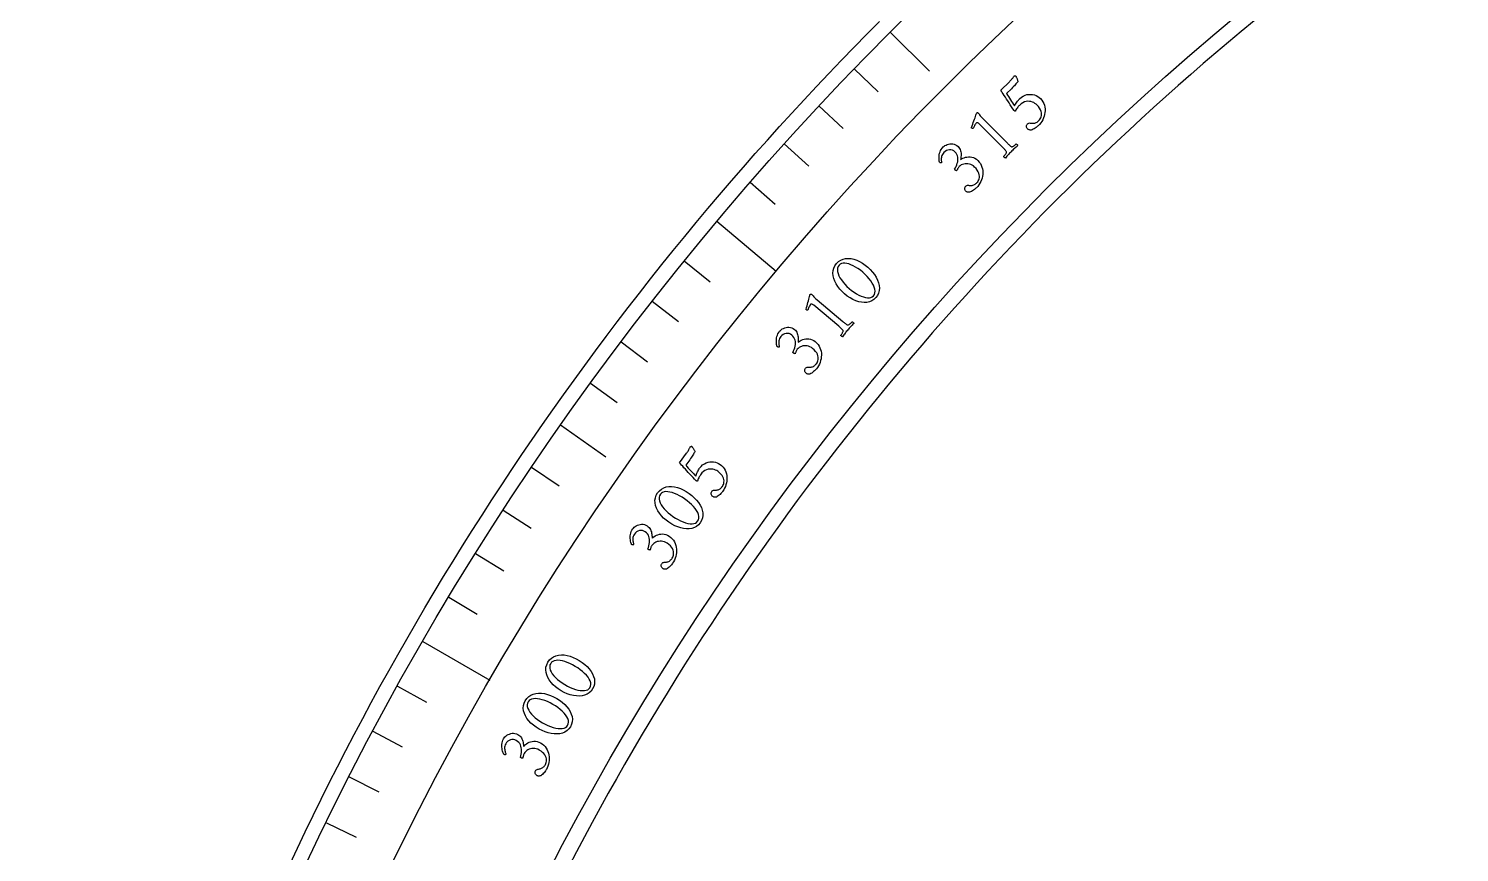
# Model space of a CAD drawing. Header units: millimetres. Extents: x -78 to 78, y -78 to 100.
# Drawn here: x -77.6 to -39.86, y 33.24 to 54.96 of the extents above; entities that cross this region are included whole.
import ezdxf

# ---------------------------------------------------------------- set-up
doc = ezdxf.new("R2010")
doc.units = ezdxf.units.MM
for name, color, linetype in [('CUT_INNER', 6, 'Continuous'), ('CUT_OUTER', 1, 'Continuous'), ('ENGRAVE', 7, 'Continuous'), ('ENGRAVE_FINE', 8, 'Continuous'), ('TEXT', 5, 'Continuous')]:
    doc.layers.add(name, color=color, linetype=linetype)

msp = doc.modelspace()

# ---------------------------------------------------------------- linework, layer by layer
at = {"layer": 'CUT_INNER'}
msp.add_lwpolyline([(-45.2766, 55.1698), (-45.6143, 54.8909), (-45.9503, 54.61), (-46.2845, 54.327), (-46.6169, 54.042), (-46.9477, 53.7549), (-47.2766, 53.4659), (-47.6038, 53.1748), (-47.9292, 52.8817), (-48.2527, 52.5866), (-48.5745, 52.2895), (-48.8944, 51.9905), (-49.2125, 51.6895), (-49.5287, 51.3866), (-49.8431, 51.0817), (-50.1556, 50.7749), (-50.4662, 50.4662), (-50.7749, 50.1556), (-51.0817, 49.8431), (-51.3866, 49.5287), (-51.6895, 49.2125), (-51.9905, 48.8944), (-52.2895, 48.5745), (-52.5866, 48.2527), (-52.8817, 47.9292), (-53.1748, 47.6038), (-53.4659, 47.2766), (-53.7549, 46.9477), (-54.042, 46.6169), (-54.327, 46.2845), (-54.61, 45.9503), (-54.8909, 45.6143), (-55.1698, 45.2766), (-55.4465, 44.9373), (-55.7212, 44.5962), (-55.9938, 44.2535), (-56.2643, 43.9091), (-56.5326, 43.563), (-56.7989, 43.2153), (-57.063, 42.866), (-57.3249, 42.5151), (-57.5847, 42.1625), (-57.8423, 41.8084), (-58.0978, 41.4527), (-58.351, 41.0954), (-58.6021, 40.7366), (-58.8509, 40.3763), (-59.0976, 40.0144), (-59.342, 39.651), (-59.5842, 39.2862), (-59.8241, 38.9198), (-60.0618, 38.552), (-60.2972, 38.1828), (-60.5303, 37.8121), (-60.7612, 37.44), (-60.9898, 37.0664), (-61.2161, 36.6915), (-61.4401, 36.3152), (-61.6617, 35.9375), (-61.8811, 35.5585), (-62.0981, 35.1781), (-62.3128, 34.7965), (-62.5251, 34.4135), (-62.7351, 34.0292), (-62.9427, 33.6436), (-63.148, 33.2567), (-63.3508, 32.8686)], dxfattribs=at)
at = {"layer": 'CUT_OUTER'}
msp.add_lwpolyline([(-70.7145, 32.916), (-70.5112, 33.3493), (-70.3052, 33.7813), (-70.0966, 34.2121), (-69.8854, 34.6415), (-69.6715, 35.0697), (-69.455, 35.4965), (-69.2359, 35.922), (-69.0142, 36.3462), (-68.7899, 36.7689), (-68.563, 37.1903), (-68.3335, 37.6103), (-68.1014, 38.0289), (-67.8668, 38.4461), (-67.6296, 38.8618), (-67.3899, 39.276), (-67.1476, 39.6888), (-66.9028, 40.1), (-66.6555, 40.5098), (-66.4057, 40.918), (-66.1534, 41.3247), (-65.8986, 41.7298), (-65.6413, 42.1334), (-65.3815, 42.5353), (-65.1193, 42.9357), (-64.8546, 43.3345), (-64.5875, 43.7316), (-64.318, 44.1271), (-64.046, 44.5209), (-63.7716, 44.913), (-63.4948, 45.3035), (-63.2157, 45.6922), (-62.9341, 46.0793), (-62.6502, 46.4645), (-62.3639, 46.8481), (-62.0753, 47.2299), (-61.7843, 47.6099), (-61.491, 47.9881), (-61.1954, 48.3645), (-60.8975, 48.739), (-60.5973, 49.1118), (-60.2948, 49.4827), (-59.9901, 49.8517), (-59.683, 50.2189), (-59.3738, 50.5841), (-59.0623, 50.9475), (-58.7486, 51.3089), (-58.4326, 51.6684), (-58.1145, 52.026), (-57.7942, 52.3816), (-57.4717, 52.7352), (-57.147, 53.0869), (-56.8202, 53.4365), (-56.4913, 53.7842), (-56.1602, 54.1298), (-55.827, 54.4733), (-55.4917, 54.8149), (-55.1543, 55.1543)], dxfattribs=at)
at = {"layer": 'ENGRAVE'}
for points in [[(-54.873, 54.873), (-53.8417, 53.8417)], [(-59.4467, 49.8817), (-57.8824, 48.5691)], [(-63.568, 44.5108), (-62.3732, 43.6742)], [(-67.2055, 38.8011), (-65.437, 37.7801)]]:
    msp.add_lwpolyline(points, dxfattribs=at)
for radius in [77.6022, 75.5602, 71.7678]:
    msp.add_circle((0, 0), radius, dxfattribs=at)
at = {"layer": 'ENGRAVE_FINE'}
for points in [[(-55.8224, 53.907), (-55.1928, 53.2991)], [(-56.7547, 52.9246), (-56.1146, 52.3277)], [(-57.6697, 51.926), (-57.0193, 51.3404)], [(-58.5671, 50.9116), (-57.9066, 50.3375)], [(-60.3082, 48.8366), (-59.6281, 48.2859)], [(-61.1514, 47.7767), (-60.4617, 47.2379)], [(-61.9759, 46.7022), (-61.2769, 46.1755)], [(-62.7815, 45.6134), (-62.0735, 45.099)], [(-64.3351, 43.3946), (-63.6096, 42.9052)], [(-65.0827, 42.2652), (-64.3487, 41.7885)], [(-65.8104, 41.1229), (-65.0682, 40.6591)], [(-66.5181, 39.9681), (-65.7679, 39.5173)], [(-67.8724, 37.6223), (-67.107, 37.198)], [(-68.5187, 36.432), (-67.746, 36.0212)], [(-69.1441, 35.2307), (-68.3643, 34.8333)], [(-69.7484, 34.0186), (-68.9618, 33.6349)]]:
    msp.add_lwpolyline(points, dxfattribs=at)
at = {"layer": 'TEXT'}
for points in [[(-51.4617, 53.1126), (-51.4152, 53.1527), (-51.3673, 53.1842), (-51.3178, 53.2073), (-51.2669, 53.222), (-51.2158, 53.2292), (-51.1658, 53.2303), (-51.1169, 53.2252), (-51.0692, 53.2138), (-51.0239, 53.1971), (-50.9825, 53.1757), (-50.945, 53.1496), (-50.9114, 53.1188), (-50.8767, 53.0784), (-50.848, 53.0357), (-50.8253, 52.9909), (-50.8086, 52.9439), (-50.7974, 52.8957), (-50.7911, 52.8472), (-50.7899, 52.7985), (-50.7936, 52.7494), (-50.8019, 52.7008), (-50.8144, 52.6533), (-50.8311, 52.6068), (-50.8519, 52.5613), (-50.8765, 52.5176), (-50.9042, 52.4765), (-50.9352, 52.4379), (-50.9693, 52.4018), (-50.9855, 52.3871), (-51.0046, 52.3716), (-51.0266, 52.3555), (-51.0515, 52.3385), (-51.0779, 52.3224), (-51.1045, 52.3085), (-51.1312, 52.297), (-51.1581, 52.2877), (-51.1647, 52.2874), (-51.1735, 52.2879), (-51.1846, 52.2893), (-51.1981, 52.2913), (-51.212, 52.2947), (-51.2246, 52.2998), (-51.2358, 52.3065), (-51.2456, 52.315), (-51.2597, 52.3318), (-51.2698, 52.3494), (-51.2759, 52.3678), (-51.2781, 52.387), (-51.2767, 52.4058), (-51.2722, 52.4226), (-51.2645, 52.4376), (-51.2536, 52.4507), (-51.2374, 52.4636), (-51.2199, 52.4718), (-51.201, 52.4754), (-51.1809, 52.4744), (-51.1605, 52.4714), (-51.1406, 52.4692), (-51.1212, 52.4677), (-51.1025, 52.4671), (-51.0812, 52.4681), (-51.0605, 52.4718), (-51.0403, 52.4782), (-51.0206, 52.4873), (-51.0018, 52.4983), (-50.9842, 52.5102), (-50.9677, 52.5231), (-50.9523, 52.537), (-50.9334, 52.5581), (-50.9171, 52.5821), (-50.9034, 52.6091), (-50.8924, 52.639), (-50.8853, 52.6715), (-50.8835, 52.706), (-50.8869, 52.7427), (-50.8955, 52.7815), (-50.9107, 52.822), (-50.9336, 52.8634), (-50.9643, 52.9059), (-51.0028, 52.9493), (-51.028, 52.9725), (-51.0567, 52.9932), (-51.089, 53.0114), (-51.1248, 53.0272), (-51.1632, 53.039), (-51.2034, 53.0453), (-51.2453, 53.0461), (-51.289, 53.0414), (-51.3336, 53.0295), (-51.3783, 53.0085), (-51.423, 52.9785), (-51.4678, 52.9395), (-51.481, 52.9258), (-51.4955, 52.9091), (-51.5114, 52.8894), (-51.5285, 52.8667), (-51.5446, 52.8439), (-51.5575, 52.8236), (-51.5672, 52.8058), (-51.5736, 52.7907), (-51.5763, 52.7889), (-51.5798, 52.788), (-51.5841, 52.7882), (-51.5891, 52.7893), (-51.5943, 52.7912), (-51.5991, 52.7936), (-51.6035, 52.7967), (-51.6075, 52.8003), (-51.6408, 52.8516), (-51.6741, 52.903), (-51.7074, 52.9543), (-51.7406, 53.0057), (-51.7733, 53.0562), (-51.8048, 53.1049), (-51.8352, 53.152), (-51.8645, 53.1972), (-51.8919, 53.2395), (-51.9169, 53.2775), (-51.9394, 53.3112), (-51.9595, 53.3407), (-51.7311, 53.5622), (-51.7153, 53.5778), (-51.6997, 53.594), (-51.6842, 53.6108), (-51.669, 53.6282), (-51.6545, 53.6453), (-51.6415, 53.6611), (-51.6301, 53.6756), (-51.62, 53.6889), (-51.6119, 53.7), (-51.6062, 53.708), (-51.6027, 53.7127), (-51.6015, 53.7143), (-51.5955, 53.7157), (-51.59, 53.7171), (-51.585, 53.7183), (-51.5804, 53.7195), (-51.5763, 53.72), (-51.5725, 53.7195), (-51.569, 53.718), (-51.5658, 53.7154), (-51.563, 53.7117), (-51.559, 53.7056), (-51.554, 53.6969), (-51.5479, 53.6856), (-51.5413, 53.6726), (-51.5349, 53.6585), (-51.5285, 53.6433), (-51.5223, 53.6271), (-51.5168, 53.6105), (-51.5125, 53.5941), (-51.5094, 53.5782), (-51.5076, 53.5625), (-51.5228, 53.5449), (-51.5396, 53.5257), (-51.5579, 53.505), (-51.5778, 53.4828), (-51.5997, 53.459), (-51.6239, 53.4337), (-51.6505, 53.4069), (-51.6794, 53.3785), (-51.8092, 53.2526), (-51.7826, 53.2112), (-51.7557, 53.1696), (-51.7283, 53.1278), (-51.7006, 53.0859), (-51.6731, 53.0442), (-51.6466, 53.0033), (-51.621, 52.9632), (-51.5964, 52.9239), (-51.5853, 52.9464), (-51.5713, 52.9708), (-51.5543, 52.9971), (-51.5344, 53.0253), (-51.5138, 53.0526), (-51.4948, 53.0763), (-51.4775, 53.0963), (-51.4617, 53.1126)], [(-51.911, 51.8341), (-52.5208, 52.4429), (-52.5362, 52.4574), (-52.5499, 52.4685), (-52.5621, 52.4762), (-52.5726, 52.4806), (-52.5821, 52.4818), (-52.5914, 52.4803), (-52.6003, 52.4759), (-52.609, 52.4687), (-52.618, 52.4583), (-52.6279, 52.444), (-52.6387, 52.4259), (-52.6504, 52.4041), (-52.6616, 52.3817), (-52.6712, 52.3619), (-52.6791, 52.3447), (-52.6854, 52.3302), (-52.6972, 52.3297), (-52.7079, 52.3315), (-52.7174, 52.3357), (-52.7257, 52.3422), (-52.7258, 52.3423), (-52.7261, 52.3426), (-52.7266, 52.3431), (-52.7272, 52.3438), (-52.7299, 52.3467), (-52.7315, 52.3495), (-52.7322, 52.3521), (-52.7319, 52.3546), (-52.7149, 52.3996), (-52.6983, 52.4444), (-52.6821, 52.4891), (-52.6662, 52.5335), (-52.6511, 52.5759), (-52.6372, 52.6146), (-52.6246, 52.6494), (-52.6133, 52.6805), (-52.6039, 52.7061), (-52.5969, 52.7246), (-52.5924, 52.7361), (-52.5904, 52.7404), (-52.5872, 52.7435), (-52.583, 52.7465), (-52.5783, 52.7478), (-52.5729, 52.7474), (-52.567, 52.7452), (-52.5611, 52.7422), (-52.5558, 52.7394), (-52.5511, 52.7368), (-52.5469, 52.7344), (-52.545, 52.7316), (-52.5391, 52.7234), (-52.5292, 52.7096), (-52.5155, 52.6903), (-52.4974, 52.6667), (-52.4745, 52.6398), (-52.447, 52.6099), (-52.4147, 52.5767), (-51.7925, 51.9525), (-51.7758, 51.9359), (-51.7595, 51.9199), (-51.7438, 51.9046), (-51.7285, 51.89), (-51.7139, 51.8767), (-51.6999, 51.8654), (-51.6865, 51.8562), (-51.6739, 51.849), (-51.6675, 51.8478), (-51.6592, 51.8489), (-51.6491, 51.8523), (-51.6369, 51.858), (-51.624, 51.8653), (-51.6112, 51.8733), (-51.5986, 51.8821), (-51.5861, 51.8917), (-51.5748, 51.9009), (-51.5654, 51.9089), (-51.5578, 51.9154), (-51.5523, 51.9207), (-51.5465, 51.9191), (-51.5402, 51.9158), (-51.5331, 51.9109), (-51.5254, 51.9044), (-51.5183, 51.8972), (-51.5133, 51.8903), (-51.5102, 51.8837), (-51.5092, 51.8774), (-51.5333, 51.8564), (-51.5563, 51.8363), (-51.5783, 51.817), (-51.5992, 51.7986), (-51.6198, 51.7801), (-51.6409, 51.7606), (-51.6624, 51.7399), (-51.6845, 51.7182), (-51.7053, 51.6971), (-51.7249, 51.6766), (-51.7433, 51.6568), (-51.7603, 51.6376), (-51.7774, 51.6181), (-51.7957, 51.5971), (-51.8153, 51.5747), (-51.8361, 51.5508), (-51.8424, 51.5518), (-51.849, 51.5548), (-51.8559, 51.5599), (-51.8631, 51.5669), (-51.8696, 51.5747), (-51.8745, 51.5817), (-51.8778, 51.5881), (-51.8794, 51.5938), (-51.8741, 51.5994), (-51.8675, 51.6069), (-51.8596, 51.6164), (-51.8503, 51.6277), (-51.8407, 51.6401), (-51.832, 51.6527), (-51.8239, 51.6655), (-51.8167, 51.6785), (-51.811, 51.6905), (-51.8079, 51.7004), (-51.8072, 51.7082), (-51.8091, 51.7139), (-51.8162, 51.7266), (-51.8253, 51.74), (-51.8363, 51.7543), (-51.8493, 51.7693), (-51.8635, 51.7849), (-51.8786, 51.8009), (-51.8944, 51.8173), (-51.911, 51.8341)], [(-53.4764, 51.8418), (-53.4552, 51.8608), (-53.4303, 51.8779), (-53.4015, 51.8933), (-53.369, 51.907), (-53.3341, 51.9175), (-53.2981, 51.9239), (-53.2612, 51.9259), (-53.2233, 51.9237), (-53.1857, 51.9161), (-53.15, 51.9019), (-53.1161, 51.8812), (-53.084, 51.854), (-53.0618, 51.8293), (-53.0435, 51.8025), (-53.0292, 51.7737), (-53.0189, 51.7427), (-53.0117, 51.7108), (-53.0071, 51.679), (-53.0049, 51.6474), (-53.0053, 51.616), (-53.0073, 51.5858), (-53.0099, 51.5581), (-53.0133, 51.5327), (-53.0173, 51.5098), (-52.9909, 51.5278), (-52.9608, 51.5436), (-52.9271, 51.5574), (-52.8896, 51.5691), (-52.8498, 51.5774), (-52.8089, 51.5811), (-52.7671, 51.5801), (-52.7242, 51.5745), (-52.6817, 51.5629), (-52.6405, 51.5442), (-52.6009, 51.5183), (-52.5628, 51.4853), (-52.5268, 51.4459), (-52.4968, 51.4042), (-52.4727, 51.3601), (-52.4545, 51.3137), (-52.4418, 51.2658), (-52.434, 51.2176), (-52.4312, 51.1689), (-52.4334, 51.1198), (-52.4402, 51.0709), (-52.4512, 51.023), (-52.4664, 50.976), (-52.4858, 50.9299), (-52.5089, 50.8854), (-52.5353, 50.8435), (-52.5651, 50.8039), (-52.5981, 50.7668), (-52.6138, 50.7516), (-52.6324, 50.7355), (-52.6539, 50.7186), (-52.6782, 50.7009), (-52.7041, 50.684), (-52.7302, 50.6693), (-52.7566, 50.6569), (-52.7832, 50.6468), (-52.7897, 50.6463), (-52.7985, 50.6465), (-52.8097, 50.6475), (-52.8232, 50.6491), (-52.8373, 50.6521), (-52.85, 50.6567), (-52.8614, 50.6631), (-52.8715, 50.6713), (-52.8861, 50.6876), (-52.8967, 50.7049), (-52.9034, 50.7231), (-52.9062, 50.7423), (-52.9054, 50.761), (-52.9014, 50.778), (-52.8942, 50.7932), (-52.8837, 50.8066), (-52.8679, 50.82), (-52.8507, 50.8288), (-52.832, 50.833), (-52.8119, 50.8326), (-52.7913, 50.8303), (-52.7713, 50.8287), (-52.752, 50.8278), (-52.7332, 50.8278), (-52.712, 50.8295), (-52.6914, 50.8338), (-52.6714, 50.8409), (-52.6521, 50.8506), (-52.6336, 50.8622), (-52.6164, 50.8746), (-52.6002, 50.888), (-52.5853, 50.9024), (-52.5671, 50.9241), (-52.5515, 50.9486), (-52.5387, 50.976), (-52.5286, 51.0063), (-52.5226, 51.0389), (-52.5219, 51.0735), (-52.5264, 51.1101), (-52.5363, 51.1486), (-52.5527, 51.1886), (-52.5769, 51.2292), (-52.6089, 51.2707), (-52.6488, 51.313), (-52.6808, 51.3408), (-52.7144, 51.3632), (-52.7496, 51.3803), (-52.7864, 51.3921), (-52.8237, 51.399), (-52.8606, 51.4014), (-52.8971, 51.3994), (-52.9331, 51.3929), (-52.9675, 51.3822), (-52.9991, 51.3673), (-53.0277, 51.3483), (-53.0535, 51.3251), (-53.0653, 51.312), (-53.0761, 51.2979), (-53.0861, 51.2826), (-53.0952, 51.2664), (-53.1034, 51.2506), (-53.1107, 51.2369), (-53.1173, 51.2252), (-53.1229, 51.2156), (-53.1335, 51.2178), (-53.1435, 51.2217), (-53.153, 51.2274), (-53.1619, 51.2349), (-53.1668, 51.24), (-53.1706, 51.2448), (-53.1731, 51.2492), (-53.1746, 51.2532), (-53.1532, 51.2912), (-53.1344, 51.3302), (-53.1181, 51.37), (-53.1042, 51.4108), (-53.0939, 51.4517), (-53.0882, 51.4919), (-53.0872, 51.5315), (-53.0907, 51.5704), (-53.0999, 51.6082), (-53.1159, 51.6443), (-53.1386, 51.6787), (-53.1681, 51.7115), (-53.1999, 51.7373), (-53.2343, 51.7552), (-53.2714, 51.7654), (-53.3112, 51.7677), (-53.3512, 51.7621), (-53.3889, 51.7486), (-53.4245, 51.7272), (-53.4578, 51.6979), (-53.4794, 51.6727), (-53.4966, 51.6463), (-53.5094, 51.6188), (-53.5178, 51.5902), (-53.523, 51.5618), (-53.5262, 51.5351), (-53.5274, 51.5101), (-53.5265, 51.4868), (-53.525, 51.4663), (-53.524, 51.4497), (-53.5237, 51.4369), (-53.5241, 51.4279), (-53.5278, 51.4254), (-53.533, 51.4242), (-53.5394, 51.4244), (-53.5473, 51.4258), (-53.5555, 51.4283), (-53.5629, 51.4316), (-53.5696, 51.4357), (-53.5754, 51.4406), (-53.5811, 51.4706), (-53.5849, 51.502), (-53.5867, 51.5349), (-53.5866, 51.5691), (-53.5841, 51.6041), (-53.5788, 51.6393), (-53.5706, 51.6747), (-53.5596, 51.7102), (-53.5451, 51.7452), (-53.5264, 51.7788), (-53.5035, 51.811), (-53.4764, 51.8418)], [(-56.2906, 48.7682), (-56.2382, 48.8197), (-56.1808, 48.859), (-56.1184, 48.886), (-56.051, 48.9008), (-55.9804, 48.9045), (-55.9081, 48.8982), (-55.8342, 48.882), (-55.7586, 48.8558), (-55.683, 48.8209), (-55.6091, 48.7785), (-55.5369, 48.7286), (-55.4664, 48.6712), (-55.4004, 48.6087), (-55.3416, 48.5435), (-55.29, 48.4756), (-55.2457, 48.405), (-55.2099, 48.3334), (-55.1838, 48.2622), (-55.1674, 48.1914), (-55.1607, 48.1211), (-55.1651, 48.0529), (-55.1821, 47.9882), (-55.2115, 47.9272), (-55.2536, 47.8697), (-55.3033, 47.8213), (-55.3588, 47.7843), (-55.42, 47.7586), (-55.4871, 47.7444), (-55.558, 47.7406), (-55.6307, 47.7463), (-55.7052, 47.7616), (-55.7816, 47.7865), (-55.8581, 47.8199), (-55.9328, 47.861), (-56.0059, 47.9097), (-56.0772, 47.9662), (-56.144, 48.0278), (-56.2036, 48.0923), (-56.2559, 48.1597), (-56.3009, 48.2299), (-56.3372, 48.3014), (-56.3634, 48.3727), (-56.3796, 48.4437), (-56.3856, 48.5146), (-56.3804, 48.5835), (-56.3629, 48.6488), (-56.3329, 48.7103), (-56.2906, 48.7682)], [(-56.224, 48.7251), (-56.2488, 48.6887), (-56.2637, 48.6481), (-56.2687, 48.6031), (-56.2639, 48.5539), (-56.2503, 48.5017), (-56.229, 48.4478), (-56.2, 48.3922), (-56.1633, 48.3349), (-56.1197, 48.2772), (-56.0705, 48.2203), (-56.0154, 48.1643), (-55.9546, 48.1091), (-55.8916, 48.0578), (-55.8284, 48.0121), (-55.7649, 47.9719), (-55.7011, 47.9372), (-55.6389, 47.9086), (-55.5798, 47.887), (-55.5241, 47.8722), (-55.4715, 47.8644), (-55.4238, 47.8642), (-55.3824, 47.8725), (-55.3473, 47.8892), (-55.3186, 47.9145), (-55.2927, 47.9526), (-55.2774, 47.9945), (-55.2728, 48.0403), (-55.2789, 48.0901), (-55.2942, 48.1426), (-55.3175, 48.1969), (-55.3486, 48.2529), (-55.3877, 48.3105), (-55.4332, 48.3685), (-55.4835, 48.4256), (-55.5386, 48.4816), (-55.5987, 48.5366), (-55.6617, 48.5889), (-55.7244, 48.6351), (-55.7867, 48.6754), (-55.8487, 48.7096), (-55.9089, 48.7374), (-55.9663, 48.7582), (-56.0206, 48.7719), (-56.0721, 48.7787), (-56.119, 48.7778), (-56.16, 48.7685), (-56.195, 48.7509), (-56.224, 48.7251)], [(-56.2311, 47.1125), (-56.8916, 47.6659), (-56.9082, 47.679), (-56.9229, 47.6888), (-56.9356, 47.6955), (-56.9465, 47.6989), (-56.9561, 47.6993), (-56.9652, 47.6969), (-56.9738, 47.6918), (-56.9818, 47.6839), (-56.9899, 47.6727), (-56.9985, 47.6576), (-57.0076, 47.6387), (-57.0173, 47.6159), (-57.0266, 47.5926), (-57.0344, 47.572), (-57.0408, 47.5542), (-57.0458, 47.5392), (-57.0575, 47.5377), (-57.0683, 47.5386), (-57.0781, 47.5419), (-57.087, 47.5477), (-57.0871, 47.5478), (-57.0874, 47.548), (-57.0879, 47.5485), (-57.0887, 47.5491), (-57.0915, 47.5518), (-57.0934, 47.5545), (-57.0943, 47.557), (-57.0942, 47.5595), (-57.0812, 47.6058), (-57.0686, 47.6519), (-57.0563, 47.6978), (-57.0443, 47.7434), (-57.033, 47.787), (-57.0226, 47.8267), (-57.0131, 47.8625), (-57.0045, 47.8945), (-56.9973, 47.9208), (-56.992, 47.9399), (-56.9885, 47.9516), (-56.9869, 47.9561), (-56.984, 47.9595), (-56.9801, 47.9629), (-56.9755, 47.9646), (-56.9701, 47.9646), (-56.964, 47.9629), (-56.9579, 47.9605), (-56.9524, 47.9582), (-56.9474, 47.956), (-56.9431, 47.9539), (-56.9409, 47.9514), (-56.9343, 47.9436), (-56.9233, 47.9308), (-56.9079, 47.9128), (-56.8878, 47.8908), (-56.8627, 47.8661), (-56.8326, 47.8386), (-56.7976, 47.8084), (-56.1233, 47.2408), (-56.1052, 47.2257), (-56.0877, 47.2112), (-56.0707, 47.1973), (-56.0542, 47.1841), (-56.0384, 47.1721), (-56.0235, 47.1621), (-56.0094, 47.1541), (-55.9962, 47.148), (-55.9897, 47.1474), (-55.9816, 47.1492), (-55.9717, 47.1535), (-55.9602, 47.1603), (-55.9479, 47.1686), (-55.9358, 47.1777), (-55.924, 47.1876), (-55.9125, 47.1982), (-55.902, 47.2084), (-55.8933, 47.2171), (-55.8864, 47.2243), (-55.8813, 47.2301), (-55.8754, 47.2289), (-55.8688, 47.2262), (-55.8613, 47.222), (-55.8531, 47.2161), (-55.8454, 47.2096), (-55.8398, 47.2031), (-55.8362, 47.1968), (-55.8346, 47.1906), (-55.8568, 47.1677), (-55.878, 47.1456), (-55.8982, 47.1245), (-55.9174, 47.1044), (-55.9363, 47.0841), (-55.9556, 47.0628), (-55.9753, 47.0403), (-55.9953, 47.0168), (-56.0143, 46.9939), (-56.032, 46.9718), (-56.0485, 46.9505), (-56.0639, 46.9299), (-56.0792, 46.909), (-56.0956, 46.8865), (-56.1131, 46.8624), (-56.1318, 46.8368), (-56.1381, 46.8373), (-56.145, 46.8397), (-56.1523, 46.8441), (-56.1601, 46.8505), (-56.1673, 46.8577), (-56.1728, 46.8643), (-56.1766, 46.8704), (-56.1787, 46.8759), (-56.1739, 46.8819), (-56.168, 46.89), (-56.1609, 46.9001), (-56.1527, 46.9122), (-56.1442, 46.9254), (-56.1365, 46.9387), (-56.1297, 46.9521), (-56.1236, 46.9657), (-56.119, 46.9782), (-56.1167, 46.9883), (-56.1168, 46.9961), (-56.1191, 47.0016), (-56.1273, 47.0136), (-56.1376, 47.0263), (-56.1498, 47.0395), (-56.164, 47.0534), (-56.1795, 47.0677), (-56.1959, 47.0823), (-56.2131, 47.0972), (-56.2311, 47.1125)], [(-57.7912, 46.9838), (-57.7718, 47.0045), (-57.7484, 47.0238), (-57.7211, 47.0416), (-57.6899, 47.058), (-57.656, 47.0716), (-57.6208, 47.081), (-57.5842, 47.0863), (-57.5462, 47.0874), (-57.5081, 47.0831), (-57.4713, 47.0721), (-57.4357, 47.0544), (-57.4014, 47.0301), (-57.3771, 47.0075), (-57.3566, 46.9824), (-57.3398, 46.9549), (-57.3268, 46.9249), (-57.3169, 46.8938), (-57.3095, 46.8625), (-57.3046, 46.8312), (-57.3022, 46.7999), (-57.3016, 46.7697), (-57.3018, 46.7418), (-57.3029, 46.7162), (-57.3049, 46.693), (-57.2802, 46.7132), (-57.2516, 46.7316), (-57.2192, 46.7483), (-57.1829, 46.7632), (-57.1439, 46.775), (-57.1036, 46.7822), (-57.0618, 46.7849), (-57.0186, 46.783), (-56.9752, 46.7752), (-56.9326, 46.7601), (-56.8909, 46.7378), (-56.85, 46.7082), (-56.8107, 46.6721), (-56.7772, 46.6332), (-56.7493, 46.5914), (-56.7272, 46.5467), (-56.7103, 46.5001), (-56.6984, 46.4527), (-56.6914, 46.4045), (-56.6893, 46.3554), (-56.6918, 46.3061), (-56.6985, 46.2574), (-56.7096, 46.2093), (-56.7249, 46.1616), (-56.7441, 46.1153), (-56.7667, 46.0712), (-56.7929, 46.0292), (-56.8225, 45.9894), (-56.8369, 45.9728), (-56.854, 45.9552), (-56.8739, 45.9365), (-56.8966, 45.9168), (-56.9209, 45.8976), (-56.9457, 45.8807), (-56.9708, 45.8661), (-56.9965, 45.8537), (-57.0029, 45.8526), (-57.0118, 45.8521), (-57.023, 45.8521), (-57.0366, 45.8526), (-57.0508, 45.8542), (-57.0639, 45.8578), (-57.0758, 45.8632), (-57.0866, 45.8704), (-57.1025, 45.8854), (-57.1146, 45.9017), (-57.1229, 45.9193), (-57.1274, 45.9381), (-57.1282, 45.9568), (-57.1257, 45.9741), (-57.1198, 45.9899), (-57.1106, 46.0042), (-57.096, 46.0189), (-57.0796, 46.0292), (-57.0613, 46.035), (-57.0413, 46.0363), (-57.0206, 46.0358), (-57.0005, 46.0359), (-56.9812, 46.0368), (-56.9625, 46.0384), (-56.9415, 46.0419), (-56.9213, 46.048), (-56.902, 46.0568), (-56.8836, 46.0682), (-56.8663, 46.0813), (-56.8501, 46.0952), (-56.8353, 46.11), (-56.8216, 46.1256), (-56.8053, 46.1488), (-56.792, 46.1746), (-56.7816, 46.203), (-56.7743, 46.234), (-56.7711, 46.2671), (-56.7733, 46.3016), (-56.7811, 46.3376), (-56.7943, 46.3752), (-56.8141, 46.4135), (-56.8418, 46.4519), (-56.8773, 46.4904), (-56.9206, 46.5291), (-56.955, 46.554), (-56.9904, 46.5734), (-57.027, 46.5874), (-57.0646, 46.5959), (-57.1024, 46.5995), (-57.1394, 46.5987), (-57.1756, 46.5935), (-57.2109, 46.584), (-57.2442, 46.5702), (-57.2743, 46.5526), (-57.3012, 46.5312), (-57.3249, 46.5059), (-57.3355, 46.4918), (-57.3451, 46.4768), (-57.3537, 46.4607), (-57.3613, 46.4437), (-57.3681, 46.4273), (-57.3742, 46.413), (-57.3797, 46.4008), (-57.3845, 46.3907), (-57.3952, 46.392), (-57.4056, 46.3951), (-57.4155, 46.3999), (-57.425, 46.4066), (-57.4304, 46.4112), (-57.4345, 46.4156), (-57.4375, 46.4198), (-57.4392, 46.4237), (-57.4213, 46.4634), (-57.4059, 46.5039), (-57.3931, 46.545), (-57.3829, 46.5868), (-57.3762, 46.6285), (-57.374, 46.669), (-57.3764, 46.7086), (-57.3833, 46.747), (-57.3958, 46.7838), (-57.4149, 46.8184), (-57.4405, 46.8507), (-57.4727, 46.8808), (-57.5066, 46.9037), (-57.5425, 46.9186), (-57.5804, 46.9255), (-57.6202, 46.9243), (-57.6595, 46.9153), (-57.696, 46.8986), (-57.7295, 46.8741), (-57.7602, 46.842), (-57.7795, 46.815), (-57.7943, 46.7873), (-57.8047, 46.7588), (-57.8106, 46.7295), (-57.8133, 46.7007), (-57.8141, 46.6739), (-57.8131, 46.6489), (-57.8102, 46.6257), (-57.8069, 46.6055), (-57.8045, 46.5889), (-57.8031, 46.5762), (-57.8027, 46.5673), (-57.8062, 46.5645), (-57.8112, 46.5629), (-57.8176, 46.5624), (-57.8256, 46.5632), (-57.834, 46.565), (-57.8416, 46.5676), (-57.8486, 46.5711), (-57.8549, 46.5755), (-57.8632, 46.6049), (-57.8697, 46.6358), (-57.8744, 46.6684), (-57.8772, 46.7025), (-57.8778, 46.7376), (-57.8756, 46.7731), (-57.8705, 46.8091), (-57.8627, 46.8454), (-57.8513, 46.8815), (-57.8355, 46.9166), (-57.8155, 46.9507), (-57.7912, 46.9838)], [(-59.9028, 43.3695), (-59.864, 43.417), (-59.8222, 43.4564), (-59.7775, 43.4878), (-59.7299, 43.511), (-59.6809, 43.527), (-59.6318, 43.5368), (-59.5828, 43.5402), (-59.5338, 43.5373), (-59.4863, 43.5287), (-59.4418, 43.5148), (-59.4004, 43.4956), (-59.3619, 43.4712), (-59.3207, 43.4373), (-59.285, 43.4003), (-59.2549, 43.3601), (-59.2303, 43.3167), (-59.2109, 43.2712), (-59.1963, 43.2245), (-59.1866, 43.1768), (-59.1818, 43.1278), (-59.1815, 43.0785), (-59.1856, 43.0295), (-59.1939, 42.9808), (-59.2066, 42.9324), (-59.2231, 42.8851), (-59.2433, 42.8398), (-59.2671, 42.7964), (-59.2945, 42.755), (-59.3079, 42.7377), (-59.324, 42.7191), (-59.3428, 42.6994), (-59.3644, 42.6784), (-59.3876, 42.6579), (-59.4114, 42.6397), (-59.4357, 42.6236), (-59.4606, 42.6099), (-59.467, 42.6084), (-59.4758, 42.6074), (-59.487, 42.6067), (-59.5006, 42.6065), (-59.5149, 42.6074), (-59.5281, 42.6102), (-59.5403, 42.6149), (-59.5515, 42.6215), (-59.5682, 42.6356), (-59.5812, 42.6512), (-59.5905, 42.6683), (-59.596, 42.6868), (-59.5979, 42.7055), (-59.5963, 42.7229), (-59.5913, 42.7389), (-59.5829, 42.7537), (-59.5692, 42.7692), (-59.5533, 42.7804), (-59.5354, 42.7872), (-59.5155, 42.7897), (-59.4948, 42.7903), (-59.4748, 42.7916), (-59.4555, 42.7935), (-59.4369, 42.7961), (-59.4161, 42.8008), (-59.3964, 42.8081), (-59.3776, 42.8179), (-59.3599, 42.8303), (-59.3432, 42.8443), (-59.3279, 42.8591), (-59.3139, 42.8747), (-59.3012, 42.891), (-59.2862, 42.9151), (-59.2743, 42.9416), (-59.2655, 42.9706), (-59.2599, 43.0019), (-59.2585, 43.0351), (-59.2627, 43.0695), (-59.2725, 43.105), (-59.2877, 43.1418), (-59.3097, 43.1789), (-59.3394, 43.2158), (-59.377, 43.2522), (-59.4225, 43.2884), (-59.4513, 43.3068), (-59.4832, 43.3222), (-59.5182, 43.3345), (-59.5561, 43.3438), (-59.596, 43.3488), (-59.6367, 43.348), (-59.6782, 43.3415), (-59.7204, 43.3293), (-59.7622, 43.3098), (-59.8026, 43.2814), (-59.8414, 43.2441), (-59.8787, 43.1979), (-59.8894, 43.1821), (-59.9008, 43.1632), (-59.9129, 43.141), (-59.9258, 43.1157), (-59.9378, 43.0904), (-59.9469, 43.0682), (-59.9534, 43.0491), (-59.9571, 43.033), (-59.9595, 43.0308), (-59.9628, 43.0293), (-59.967, 43.0287), (-59.9721, 43.029), (-59.9775, 43.0299), (-59.9827, 43.0315), (-59.9875, 43.0337), (-59.9921, 43.0366), (-60.0338, 43.0814), (-60.0755, 43.1261), (-60.1172, 43.1709), (-60.1589, 43.2157), (-60.1999, 43.2598), (-60.2394, 43.3023), (-60.2775, 43.3434), (-60.3141, 43.3829), (-60.3485, 43.4198), (-60.3797, 43.4528), (-60.4078, 43.4821), (-60.4327, 43.5076), (-60.2462, 43.7654), (-60.2334, 43.7836), (-60.2208, 43.8023), (-60.2085, 43.8215), (-60.1964, 43.8413), (-60.1852, 43.8606), (-60.1751, 43.8784), (-60.1663, 43.8947), (-60.1588, 43.9096), (-60.1528, 43.9219), (-60.1484, 43.9307), (-60.1458, 43.936), (-60.145, 43.9378), (-60.1393, 43.9402), (-60.1341, 43.9425), (-60.1294, 43.9446), (-60.1251, 43.9465), (-60.1211, 43.9478), (-60.1173, 43.948), (-60.1135, 43.947), (-60.1099, 43.945), (-60.1065, 43.9419), (-60.1016, 43.9365), (-60.0952, 43.9288), (-60.0872, 43.9188), (-60.0785, 43.9071), (-60.0696, 43.8943), (-60.0607, 43.8805), (-60.0518, 43.8656), (-60.0435, 43.8502), (-60.0364, 43.8349), (-60.0306, 43.8197), (-60.0261, 43.8045), (-60.038, 43.7845), (-60.0512, 43.7628), (-60.0657, 43.7392), (-60.0814, 43.7139), (-60.0988, 43.6867), (-60.1183, 43.6575), (-60.1398, 43.6265), (-60.1634, 43.5936), (-60.2693, 43.447), (-60.2359, 43.4109), (-60.2022, 43.3746), (-60.168, 43.3382), (-60.1334, 43.3016), (-60.0991, 43.2654), (-60.0659, 43.2297), (-60.0338, 43.1947), (-60.0027, 43.1602), (-59.9957, 43.1843), (-59.9861, 43.2108), (-59.974, 43.2396), (-59.9593, 43.2709), (-59.9437, 43.3014), (-59.9291, 43.328), (-59.9155, 43.3507), (-59.9028, 43.3695)], [(-61.0088, 42.7188), (-60.9619, 42.7754), (-60.9088, 42.8204), (-60.8496, 42.8537), (-60.7841, 42.8754), (-60.7142, 42.8863), (-60.6417, 42.8875), (-60.5664, 42.879), (-60.4886, 42.8607), (-60.4098, 42.8338), (-60.332, 42.7992), (-60.255, 42.757), (-60.179, 42.7071), (-60.1068, 42.6517), (-60.0416, 42.5929), (-59.9834, 42.5307), (-59.9321, 42.4651), (-59.889, 42.3975), (-59.8557, 42.3294), (-59.8322, 42.2607), (-59.8183, 42.1915), (-59.8156, 42.1231), (-59.8259, 42.0571), (-59.8489, 41.9933), (-59.8848, 41.9318), (-59.9293, 41.8785), (-59.9807, 41.836), (-60.039, 41.8042), (-60.1042, 41.7831), (-60.1743, 41.7721), (-60.2472, 41.7703), (-60.3229, 41.7778), (-60.4015, 41.7947), (-60.481, 41.8201), (-60.5596, 41.8533), (-60.6372, 41.8942), (-60.714, 41.943), (-60.7868, 41.9975), (-60.8527, 42.0555), (-60.9116, 42.1171), (-60.9636, 42.1823), (-61.0071, 42.2497), (-61.0405, 42.3179), (-61.0639, 42.387), (-61.0772, 42.4568), (-61.0791, 42.5259), (-61.0684, 42.5926), (-61.0449, 42.6569), (-61.0088, 42.7188)], [(-60.9381, 42.6828), (-60.959, 42.6441), (-60.9696, 42.6021), (-60.97, 42.5569), (-60.9602, 42.5084), (-60.9413, 42.4579), (-60.9146, 42.4065), (-60.88, 42.3542), (-60.8375, 42.3009), (-60.7883, 42.248), (-60.7334, 42.1965), (-60.6729, 42.1465), (-60.6067, 42.0978), (-60.5388, 42.0533), (-60.4712, 42.0143), (-60.4039, 41.9808), (-60.3369, 41.9529), (-60.272, 41.9309), (-60.2111, 41.9155), (-60.1541, 41.9065), (-60.1011, 41.9041), (-60.0536, 41.9088), (-60.0132, 41.9213), (-59.9801, 41.9416), (-59.9541, 41.9697), (-59.9322, 42.0102), (-59.9213, 42.0535), (-59.9215, 42.0996), (-59.9326, 42.1484), (-59.9533, 42.1991), (-59.982, 42.2507), (-60.0188, 42.3031), (-60.0636, 42.3565), (-60.1148, 42.4095), (-60.1707, 42.4611), (-60.2313, 42.5111), (-60.2967, 42.5597), (-60.3648, 42.6052), (-60.4319, 42.6447), (-60.498, 42.6784), (-60.5631, 42.7061), (-60.626, 42.7275), (-60.6851, 42.7422), (-60.7406, 42.7503), (-60.7925, 42.7517), (-60.8391, 42.746), (-60.8789, 42.7326), (-60.9119, 42.7115), (-60.9381, 42.6828)], [(-61.6662, 41.7681), (-61.6486, 41.7905), (-61.6271, 41.8117), (-61.6014, 41.8319), (-61.5718, 41.8509), (-61.5392, 41.8674), (-61.5049, 41.8799), (-61.4689, 41.8883), (-61.4311, 41.8928), (-61.3929, 41.8918), (-61.3552, 41.884), (-61.3182, 41.8695), (-61.2819, 41.8483), (-61.2557, 41.8278), (-61.2331, 41.8046), (-61.214, 41.7787), (-61.1984, 41.75), (-61.1858, 41.7198), (-61.1757, 41.6893), (-61.1682, 41.6586), (-61.1631, 41.6276), (-61.1598, 41.5975), (-61.1575, 41.5697), (-61.1564, 41.5442), (-61.1564, 41.5209), (-61.1336, 41.5432), (-61.1067, 41.564), (-61.0758, 41.5834), (-61.0409, 41.6015), (-61.0032, 41.6166), (-60.9636, 41.6273), (-60.9222, 41.6336), (-60.8791, 41.6355), (-60.8351, 41.6315), (-60.7914, 41.6202), (-60.7479, 41.6016), (-60.7046, 41.5756), (-60.6623, 41.5431), (-60.6255, 41.5073), (-60.5941, 41.468), (-60.5681, 41.4255), (-60.5473, 41.3806), (-60.5313, 41.3344), (-60.5201, 41.2869), (-60.5137, 41.2382), (-60.5119, 41.1889), (-60.5144, 41.1398), (-60.5212, 41.0908), (-60.5323, 41.0421), (-60.5474, 40.9943), (-60.5661, 40.9484), (-60.5885, 40.9043), (-60.6145, 40.862), (-60.6274, 40.8442), (-60.6429, 40.8252), (-60.6611, 40.8049), (-60.682, 40.7832), (-60.7046, 40.762), (-60.7277, 40.743), (-60.7515, 40.7262), (-60.776, 40.7117), (-60.7823, 40.71), (-60.7911, 40.7087), (-60.8023, 40.7077), (-60.8159, 40.707), (-60.8302, 40.7074), (-60.8435, 40.7098), (-60.8559, 40.7142), (-60.8672, 40.7205), (-60.8844, 40.734), (-60.8979, 40.7492), (-60.9077, 40.7659), (-60.9138, 40.7843), (-60.9162, 40.8029), (-60.9152, 40.8203), (-60.9108, 40.8366), (-60.9028, 40.8516), (-60.8896, 40.8675), (-60.8741, 40.8792), (-60.8564, 40.8866), (-60.8365, 40.8896), (-60.8159, 40.8909), (-60.7959, 40.8928), (-60.7767, 40.8954), (-60.7582, 40.8986), (-60.7376, 40.9039), (-60.7181, 40.9118), (-60.6996, 40.9222), (-60.6823, 40.9351), (-60.6661, 40.9497), (-60.6513, 40.965), (-60.6377, 40.981), (-60.6255, 40.9977), (-60.6113, 41.0223), (-60.6003, 41.0491), (-60.5924, 41.0783), (-60.5878, 41.1099), (-60.5875, 41.1431), (-60.5928, 41.1773), (-60.6036, 41.2125), (-60.62, 41.2488), (-60.6431, 41.2852), (-60.674, 41.3211), (-60.7128, 41.3564), (-60.7593, 41.391), (-60.7957, 41.4129), (-60.8327, 41.4291), (-60.8703, 41.4399), (-60.9086, 41.4451), (-60.9465, 41.4454), (-60.9833, 41.4414), (-61.0189, 41.4331), (-61.0533, 41.4204), (-61.0853, 41.4038), (-61.1137, 41.3837), (-61.1387, 41.36), (-61.16, 41.3327), (-61.1693, 41.3178), (-61.1776, 41.3019), (-61.1847, 41.2852), (-61.1908, 41.2676), (-61.1962, 41.2507), (-61.201, 41.2359), (-61.2054, 41.2233), (-61.2094, 41.2128), (-61.2202, 41.2131), (-61.2307, 41.2153), (-61.241, 41.2193), (-61.2511, 41.225), (-61.2568, 41.2292), (-61.2613, 41.2333), (-61.2647, 41.2371), (-61.2667, 41.2409), (-61.2523, 41.282), (-61.2406, 41.3236), (-61.2314, 41.3657), (-61.2248, 41.4083), (-61.2218, 41.4504), (-61.2232, 41.491), (-61.229, 41.5301), (-61.2393, 41.5678), (-61.2549, 41.6034), (-61.2769, 41.6362), (-61.3052, 41.6662), (-61.3399, 41.6934), (-61.3757, 41.7132), (-61.4128, 41.7249), (-61.4511, 41.7284), (-61.4906, 41.7238), (-61.529, 41.7114), (-61.5639, 41.6916), (-61.5952, 41.6643), (-61.6229, 41.6296), (-61.6398, 41.6011), (-61.6522, 41.5721), (-61.66, 41.5428), (-61.6633, 41.5131), (-61.6635, 41.4843), (-61.662, 41.4574), (-61.6588, 41.4326), (-61.6539, 41.4098), (-61.6488, 41.3899), (-61.645, 41.3737), (-61.6425, 41.3611), (-61.6413, 41.3523), (-61.6446, 41.3492), (-61.6494, 41.3471), (-61.6558, 41.3461), (-61.6638, 41.3462), (-61.6723, 41.3472), (-61.6802, 41.3492), (-61.6874, 41.352), (-61.6941, 41.3558), (-61.7049, 41.3844), (-61.714, 41.4147), (-61.7215, 41.4467), (-61.7274, 41.4804), (-61.731, 41.5154), (-61.7319, 41.551), (-61.73, 41.5872), (-61.7253, 41.6241), (-61.7171, 41.661), (-61.7045, 41.6974), (-61.6875, 41.7331), (-61.6662, 41.7681)], [(-63.904, 38.2525), (-63.8613, 38.3123), (-63.8115, 38.361), (-63.7548, 38.3985), (-63.691, 38.4247), (-63.6221, 38.4406), (-63.5498, 38.447), (-63.4742, 38.4439), (-63.3952, 38.4312), (-63.3147, 38.41), (-63.2346, 38.381), (-63.1548, 38.3444), (-63.0754, 38.3001), (-62.9995, 38.25), (-62.9303, 38.196), (-62.8677, 38.1381), (-62.8119, 38.0763), (-62.7641, 38.012), (-62.726, 37.9464), (-62.6976, 37.8796), (-62.6788, 37.8115), (-62.6713, 37.7435), (-62.6768, 37.6769), (-62.6952, 37.6117), (-62.7266, 37.5477), (-62.7672, 37.4914), (-62.8154, 37.4454), (-62.8713, 37.4095), (-62.9349, 37.3838), (-63.004, 37.3678), (-63.0766, 37.3608), (-63.1527, 37.3629), (-63.2322, 37.3741), (-63.3133, 37.3938), (-63.3941, 37.4213), (-63.4745, 37.4566), (-63.5545, 37.4997), (-63.631, 37.5489), (-63.7009, 37.602), (-63.7641, 37.6593), (-63.8206, 37.7206), (-63.8687, 37.7847), (-63.907, 37.8504), (-63.9352, 37.9176), (-63.9535, 37.9863), (-63.9603, 38.0551), (-63.9544, 38.1224), (-63.9356, 38.1882), (-63.904, 38.2525)], [(-63.8309, 38.2216), (-63.8489, 38.1815), (-63.8565, 38.1389), (-63.8537, 38.0938), (-63.8404, 38.0461), (-63.818, 37.9971), (-63.7877, 37.9477), (-63.7494, 37.898), (-63.7033, 37.8479), (-63.6504, 37.7986), (-63.592, 37.7512), (-63.5281, 37.7056), (-63.4586, 37.6618), (-63.3877, 37.6222), (-63.3174, 37.5882), (-63.2479, 37.5596), (-63.1791, 37.5365), (-63.1128, 37.5192), (-63.051, 37.5082), (-62.9935, 37.5033), (-62.9404, 37.5047), (-62.8933, 37.5128), (-62.854, 37.5281), (-62.8224, 37.5507), (-62.7985, 37.5806), (-62.7795, 37.6226), (-62.7718, 37.6665), (-62.7752, 37.7125), (-62.7898, 37.7604), (-62.8141, 37.8095), (-62.8464, 37.8589), (-62.8868, 37.9086), (-62.9353, 37.9586), (-62.9901, 38.0078), (-63.0496, 38.0553), (-63.1136, 38.1009), (-63.1823, 38.1446), (-63.2535, 38.1851), (-63.3232, 38.2198), (-63.3916, 38.2486), (-63.4585, 38.2716), (-63.5227, 38.2885), (-63.5828, 38.299), (-63.6387, 38.3031), (-63.6905, 38.3008), (-63.7366, 38.2917), (-63.7754, 38.2755), (-63.8068, 38.2521), (-63.8309, 38.2216)], [(-64.4998, 37.239), (-64.4581, 37.2995), (-64.4091, 37.3489), (-64.353, 37.3873), (-64.2896, 37.4145), (-64.221, 37.4315), (-64.1488, 37.439), (-64.0731, 37.4371), (-63.9939, 37.4257), (-63.9131, 37.4057), (-63.8326, 37.3781), (-63.7522, 37.3427), (-63.6721, 37.2997), (-63.5954, 37.2508), (-63.5254, 37.1979), (-63.4619, 37.141), (-63.4051, 37.0801), (-63.3563, 37.0165), (-63.3172, 36.9515), (-63.2877, 36.8852), (-63.2679, 36.8174), (-63.2593, 36.7495), (-63.2637, 36.6829), (-63.2811, 36.6173), (-63.3115, 36.5529), (-63.3512, 36.496), (-63.3987, 36.4491), (-63.454, 36.4124), (-63.5171, 36.3857), (-63.586, 36.3686), (-63.6585, 36.3605), (-63.7346, 36.3614), (-63.8143, 36.3713), (-63.8957, 36.3897), (-63.9769, 36.4159), (-64.0578, 36.4499), (-64.1385, 36.4919), (-64.2158, 36.5398), (-64.2865, 36.5918), (-64.3506, 36.6481), (-64.408, 36.7085), (-64.4572, 36.7718), (-64.4965, 36.8369), (-64.5258, 36.9036), (-64.5451, 36.972), (-64.5531, 37.0407), (-64.5482, 37.1081), (-64.5304, 37.1742), (-64.4998, 37.239)], [(-64.4263, 37.2093), (-64.4437, 37.1689), (-64.4506, 37.1262), (-64.4471, 37.0811), (-64.4331, 37.0337), (-64.4098, 36.985), (-64.3787, 36.9361), (-64.3397, 36.887), (-64.2928, 36.8376), (-64.2391, 36.7892), (-64.18, 36.7427), (-64.1153, 36.6981), (-64.0452, 36.6554), (-63.9736, 36.617), (-63.9029, 36.584), (-63.8329, 36.5565), (-63.7637, 36.5345), (-63.6972, 36.5183), (-63.6352, 36.5082), (-63.5776, 36.5043), (-63.5245, 36.5065), (-63.4776, 36.5153), (-63.4386, 36.5313), (-63.4073, 36.5544), (-63.3839, 36.5847), (-63.3656, 36.6269), (-63.3585, 36.671), (-63.3627, 36.7169), (-63.378, 36.7646), (-63.4031, 36.8133), (-63.4362, 36.8621), (-63.4774, 36.9112), (-63.5266, 36.9604), (-63.5823, 37.0088), (-63.6424, 37.0553), (-63.7072, 37.0999), (-63.7765, 37.1425), (-63.8484, 37.1819), (-63.9187, 37.2155), (-63.9875, 37.2432), (-64.0548, 37.2651), (-64.1192, 37.281), (-64.1794, 37.2905), (-64.2354, 37.2937), (-64.2872, 37.2907), (-64.3331, 37.2809), (-64.3716, 37.264), (-64.4027, 37.2402), (-64.4263, 37.2093)], [(-65.0718, 36.2346), (-65.0563, 36.2584), (-65.0367, 36.2815), (-65.0129, 36.3038), (-64.985, 36.3254), (-64.954, 36.3446), (-64.9209, 36.36), (-64.8858, 36.3716), (-64.8486, 36.3793), (-64.8103, 36.3816), (-64.7722, 36.3772), (-64.7341, 36.366), (-64.696, 36.348), (-64.6682, 36.3299), (-64.6436, 36.3087), (-64.6223, 36.2846), (-64.6043, 36.2573), (-64.5891, 36.2284), (-64.5764, 36.1989), (-64.5662, 36.1689), (-64.5584, 36.1384), (-64.5525, 36.1088), (-64.5479, 36.0813), (-64.5445, 36.056), (-64.5425, 36.0328), (-64.5217, 36.0569), (-64.4967, 36.08), (-64.4676, 36.1021), (-64.4345, 36.1231), (-64.3982, 36.1414), (-64.3597, 36.1555), (-64.319, 36.1654), (-64.2762, 36.1711), (-64.232, 36.1709), (-64.1875, 36.1635), (-64.1425, 36.1487), (-64.0971, 36.1267), (-64.0522, 36.098), (-64.0124, 36.0655), (-63.9777, 36.0291), (-63.9481, 35.989), (-63.9234, 35.946), (-63.9035, 35.9014), (-63.8882, 35.8551), (-63.8776, 35.8071), (-63.8715, 35.7582), (-63.8697, 35.7091), (-63.8722, 35.6597), (-63.879, 35.6102), (-63.8898, 35.5612), (-63.9045, 35.5139), (-63.923, 35.468), (-63.9452, 35.4236), (-63.9565, 35.4048), (-63.9703, 35.3845), (-63.9867, 35.3626), (-64.0056, 35.3392), (-64.0262, 35.3161), (-64.0476, 35.2952), (-64.0699, 35.2764), (-64.093, 35.2598), (-64.0992, 35.2576), (-64.1078, 35.2555), (-64.1188, 35.2535), (-64.1323, 35.2517), (-64.1466, 35.2508), (-64.1601, 35.2521), (-64.1728, 35.2553), (-64.1846, 35.2606), (-64.2029, 35.2726), (-64.2177, 35.2865), (-64.2289, 35.3023), (-64.2365, 35.3201), (-64.2406, 35.3384), (-64.2412, 35.3559), (-64.2381, 35.3724), (-64.2315, 35.3881), (-64.2197, 35.4051), (-64.2053, 35.4181), (-64.1883, 35.427), (-64.1688, 35.4318), (-64.1483, 35.4349), (-64.1286, 35.4385), (-64.1097, 35.4427), (-64.0916, 35.4475), (-64.0715, 35.4546), (-64.0527, 35.4642), (-64.0353, 35.4762), (-64.0191, 35.4906), (-64.0043, 35.5065), (-63.9908, 35.523), (-63.9787, 35.5401), (-63.968, 35.5579), (-63.956, 35.5835), (-63.9473, 35.6113), (-63.9421, 35.6411), (-63.9402, 35.6729), (-63.9428, 35.706), (-63.951, 35.7396), (-63.9649, 35.7737), (-63.9844, 35.8084), (-64.0106, 35.8427), (-64.0445, 35.8757), (-64.0862, 35.9075), (-64.1356, 35.938), (-64.1737, 35.9566), (-64.212, 35.9696), (-64.2504, 35.977), (-64.289, 35.9789), (-64.3268, 35.9758), (-64.3631, 35.9686), (-64.3978, 35.9573), (-64.431, 35.9417), (-64.4614, 35.9224), (-64.488, 35.8998), (-64.5108, 35.874), (-64.5297, 35.845), (-64.5376, 35.8293), (-64.5445, 35.8128), (-64.5501, 35.7955), (-64.5547, 35.7775), (-64.5585, 35.7601), (-64.5621, 35.745), (-64.5654, 35.732), (-64.5684, 35.7212), (-64.5792, 35.7206), (-64.5899, 35.7218), (-64.6005, 35.7249), (-64.611, 35.7298), (-64.6171, 35.7335), (-64.6219, 35.7371), (-64.6256, 35.7407), (-64.628, 35.7442), (-64.6172, 35.7864), (-64.6091, 35.8289), (-64.6036, 35.8717), (-64.6008, 35.9146), (-64.6015, 35.9568), (-64.6064, 35.9971), (-64.6156, 36.0356), (-64.6291, 36.0723), (-64.6478, 36.1064), (-64.6725, 36.1372), (-64.7034, 36.1645), (-64.7403, 36.1886), (-64.7777, 36.2052), (-64.8156, 36.2137), (-64.8541, 36.2138), (-64.8931, 36.2058), (-64.9303, 36.1901), (-64.9633, 36.1673), (-64.9921, 36.1374), (-65.0167, 36.1004), (-65.031, 36.0705), (-65.0408, 36.0406), (-65.0461, 36.0107), (-65.0468, 35.9808), (-65.0445, 35.9521), (-65.0406, 35.9255), (-65.0353, 35.901), (-65.0284, 35.8788), (-65.0216, 35.8594), (-65.0164, 35.8435), (-65.0128, 35.8312), (-65.0108, 35.8225), (-65.0138, 35.8191), (-65.0184, 35.8167), (-65.0247, 35.8151), (-65.0327, 35.8145), (-65.0413, 35.8148), (-65.0493, 35.816), (-65.0568, 35.8183), (-65.0637, 35.8215), (-65.077, 35.849), (-65.0887, 35.8784), (-65.099, 35.9096), (-65.1077, 35.9427), (-65.1144, 35.9772), (-65.1184, 36.0126), (-65.1196, 36.0488), (-65.1182, 36.086), (-65.1133, 36.1235), (-65.1039, 36.1608), (-65.0901, 36.1978), (-65.0718, 36.2346)]]:
    msp.add_lwpolyline(points, close=True, dxfattribs=at)

doc.saveas('drawing.dxf')
